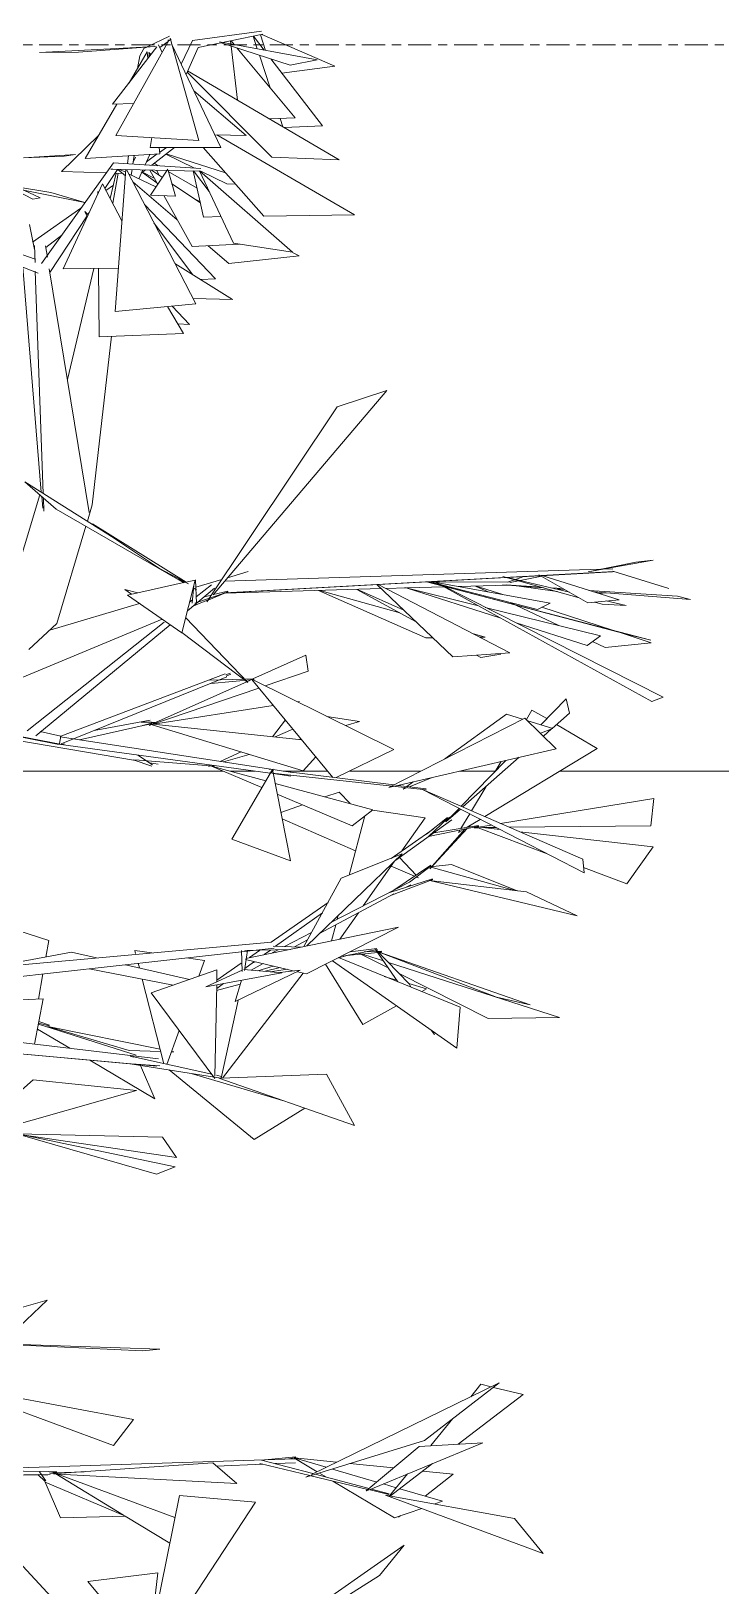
# Model space of a CAD drawing. Header units: millimetres. Extents: x 78096 to 288885, y -20632 to 149556.
# Drawn here: x 252887 to 253362, y 95439 to 96509 of the extents above; entities that cross this region are included whole.
import ezdxf

# ---------------------------------------------------------------- set-up
doc = ezdxf.new("R2010")
doc.units = ezdxf.units.MM
doc.linetypes.add('Centre', pattern=[31.75, 6.35, -4.7625, 15.875, -4.7625])
for name, color, linetype, lineweight in [('A-FLOR-LEVL', 51, 'Continuous', 9), ('A-GENM', 13, 'Continuous', 9), ('G-IMPT', 8, 'Continuous', 9), ('L-PLNT', 71, 'Continuous', 9)]:
    doc.layers.add(name, color=color, linetype=linetype, lineweight=lineweight)

# ---------------------------------------------------------------- blocks, each defined once
blk = doc.blocks.new('Generic Models 4 - Generic Models 4-4427828-TOMH A-A')
at = {"layer": 'A-GENM'}
for p, q in [((27110.4, 96000), (27323.2, 96000)), ((27327.7, 96000), (27344.9, 96000)), ((27364.5, 96000), (27395.3, 96000)), ((27410.4, 96000), (27459.4, 96000)), ((27486.1, 96000), (27510.6, 96000)), ((27555.1, 96000), (35318.5, 96000))]:
    blk.add_line(p, q, dxfattribs=at)
blk = doc.blocks.new('ZZ-V - Tree Broadleaf 1 - 3dtree rotund SIMPLU-4826059-TOMH A-A')
at = {"layer": 'G-IMPT'}
for p, q in [((27270.9, 96498.5), (27286.1, 96506)), ((27302.1, 96502.9), (27349.5, 96509.4)), ((27305.9, 96498), (27350.6, 96507.2)), ((27346.6, 96497.2), (27343.8, 96505.8)), ((27351.4, 96496.3), (27344, 96505.9)), ((27352.4, 96496.1), (27348.9, 96506.9)), ((27400.1, 96485.3), (27349.8, 96507.1)), ((27196.7, 96494.6), (27276.5, 96498.8)), ((27196.7, 96494.6), (27223.6, 96494.8)), ((27223.6, 96494.8), (27275.9, 96498.7)), ((27277.5, 96498.5), (27247, 96459)), ((27249.3, 96437.6), (27285.9, 96503.4)), ((27270.8, 96495), (27258.5, 96473.8)), ((27268.6, 96497.3), (27265.8, 96492.3)), ((27268.6, 96497.3), (27270.6, 96498.3)), ((27271.4, 96490.5), (27270.8, 96495)), ((27273.5, 96493.3), (27271.9, 96494.6)), ((27271.9, 96494.6), (27272.4, 96491.8)), ((27281.1, 96494.7), (27278.7, 96500)), ((27279.6, 96498), (27285.2, 96502.2)), ((27285.4, 96503.3), (27285.2, 96502.1)), ((27285.4, 96502.4), (27287.4, 96503.9)), ((27306.5, 96434), (27286.6, 96504.6)), ((27321.5, 96429.3), (27287.9, 96500.2)), ((27302.1, 96502.9), (27294.2, 96486.7)), ((27305.9, 96498), (27297.6, 96479.6)), ((27387.8, 96489.6), (27320.7, 96501.9)), ((27369.2, 96486), (27321.8, 96501.3)), ((27328.5, 96500.5), (27328.2, 96502.6)), ((27330.7, 96500.1), (27328.6, 96502.7)), ((27333, 96461.8), (27328.7, 96499)), ((27372.7, 96449.6), (27332.6, 96497.8)), ((27265.8, 96492.3), (27264.2, 96483.7)), ((27272, 96492.3), (27271.9, 96491.1)), ((27272, 96492.3), (27273.6, 96493.5)), ((27355.5, 96470.3), (27348.1, 96492.8)), ((27391.6, 96444.2), (27356.1, 96490.2)), ((27400.1, 96485.3), (27363.5, 96480.5)), ((27387.8, 96489.6), (27369.2, 96486)), ((27356.7, 96422.6), (27298.3, 96481)), ((27298.7, 96482), (27403, 96420.7)), ((27339.1, 96437.6), (27303, 96468.2)), ((27249.9, 96459.1), (27228.1, 96421.6)), ((27261.5, 96459.6), (27247, 96459)), ((27372.7, 96449.6), (27355, 96448.9)), ((27364.3, 96443.4), (27362.4, 96449.2)), ((27391.6, 96444.2), (27365.1, 96443)), ((27237.2, 96437.2), (27211.9, 96412.8)), ((27249.3, 96437.6), (27306.5, 96434)), ((27274.1, 96436.1), (27272.9, 96429.2)), ((27339.1, 96437.6), (27317.4, 96438)), ((27413.7, 96382.8), (27318.7, 96438)), ((27005.8, 96419.6), (27193.6, 96352.3)), ((27221.5, 96424.4), (27185.6, 96422.2)), ((27185.6, 96422.2), (27213.7, 96423.2)), ((27221.5, 96424.4), (27213.7, 96423.2)), ((27279.5, 96424.9), (27228.1, 96421.6)), ((27257.3, 96418.2), (27258, 96423.5)), ((27261.9, 96423.8), (27261, 96417.9)), ((27262.9, 96422.7), (27261.2, 96419.2)), ((27272.6, 96424.4), (27269.4, 96417.4)), ((27277.8, 96424.8), (27270.4, 96419.5)), ((27321.5, 96429.3), (27272.9, 96429.2)), ((27289.7, 96429.3), (27274, 96417)), ((27279.5, 96424.9), (27279, 96429.2)), ((27284.1, 96429.2), (27279.4, 96425.9)), ((27303.4, 96415.1), (27283.8, 96424.6)), ((27324.8, 96411.8), (27283.9, 96424.8)), ((27351.2, 96381.9), (27309.3, 96429.3)), ((27356.7, 96422.6), (27403, 96420.7)), ((27247.6, 96418.8), (27198.1, 96349.5)), ((27242.6, 96411.8), (27211.9, 96412.8)), ((27250.4, 96414.2), (27241.7, 96401)), ((27245.4, 96394.1), (27249.5, 96411.6)), ((27245.7, 96414.4), (27247.1, 96414.4)), ((27245.7, 96414.4), (27306.7, 96413)), ((27250.9, 96411.5), (27247.1, 96390.9)), ((27247.6, 96418.8), (27307.7, 96414.8)), ((27254, 96411.4), (27248.7, 96411.6)), ((27256.2, 96414.1), (27248.8, 96316.3)), ((27250.7, 96414.2), (27255.9, 96409.8)), ((27256.1, 96412.2), (27251.8, 96414.2)), ((27304.3, 96321.7), (27256.5, 96414.1)), ((27276.9, 96402.1), (27258, 96411.2)), ((27260.5, 96414), (27259.9, 96410.3)), ((27267.8, 96413.9), (27265.1, 96407.8)), ((27269.8, 96413.8), (27266.8, 96411.5)), ((27277.5, 96404.9), (27267.6, 96412.1)), ((27267.7, 96412.2), (27275.3, 96408.3)), ((27272.6, 96413.7), (27278.1, 96403.9)), ((27273.2, 96396.5), (27285, 96414.3)), ((27281.3, 96408.7), (27273.8, 96413.7)), ((27278.4, 96416.7), (27275.7, 96418.4)), ((27279.1, 96410.2), (27277.2, 96413.6)), ((27290.3, 96395.8), (27285.2, 96413.5)), ((27305.2, 96401.2), (27285.4, 96412.7)), ((27302.6, 96413.1), (27309.6, 96381.3)), ((27313.5, 96399), (27302.7, 96413.1)), ((27330.3, 96363.3), (27306.8, 96413.1)), ((27371, 96357.1), (27306.8, 96413.1)), ((27325.7, 96404.2), (27307.7, 96413)), ((27175.9, 96402.1), (27192.1, 96393.8)), ((27197.1, 96394.5), (27178.9, 96403)), ((27204.5, 96398.2), (27180.8, 96402.1)), ((27228, 96391.3), (27185.7, 96399.9)), ((27228, 96391.4), (27204.5, 96398.2)), ((27240, 96404.2), (27213, 96345.8)), ((27236.9, 96398.9), (27236.9, 96397.5)), ((27253.5, 96378.8), (27240, 96404.2)), ((27247.6, 96403.4), (27242.4, 96399.7)), ((27260.9, 96405.6), (27291.6, 96379.5)), ((27307.5, 96391.1), (27287.9, 96404.3)), ((27331.6, 96404), (27325.7, 96404.2)), ((27225.2, 96387.5), (27191.8, 96364)), ((27197.1, 96394.5), (27192.1, 96393.8)), ((27268.9, 96390.1), (27318, 96338.8)), ((27273.2, 96396.5), (27290.3, 96395.8)), ((27282.4, 96396.2), (27301.9, 96361)), ((27302, 96394.7), (27307.2, 96392.1)), ((27101.4, 96379.8), (27195.8, 96342.7)), ((27229.4, 96382.3), (27203.8, 96343.3)), ((27229.6, 96381.8), (27227.9, 96385.2)), ((27230.1, 96382.8), (27227.9, 96385.2)), ((27230.9, 96384.5), (27230, 96383.1)), ((27302, 96341.9), (27275.5, 96377.3)), ((27321.7, 96381.7), (27309.6, 96381.3)), ((27413.7, 96382.8), (27351.2, 96381.9)), ((27189.9, 96376.3), (27193.3, 96359)), ((27212, 96369), (27201, 96360.4)), ((27193.2, 96361.7), (27193.6, 96350.2)), ((27200.8, 96361.5), (27202.1, 96353.8)), ((27334.4, 96362.7), (27301.9, 96361)), ((27312.8, 96361.6), (27327, 96349.5)), ((27330.3, 96363.3), (27371, 96357.1)), ((27375.6, 96354.8), (27371, 96357)), ((27185.1, 96346.9), (27197.9, 96192)), ((27203.4, 96345.8), (27231, 96178.1)), ((27251, 96346.2), (27213, 96345.8)), ((27215.9, 96269.6), (27234, 96346)), ((27237.4, 96346), (27237.8, 96299)), ((27289.9, 96349.5), (27329.6, 96324.6)), ((27375.6, 96354.8), (27327, 96349.5)), ((27193.8, 96344.1), (27199.3, 96191.1)), ((27307.5, 96338.4), (27318, 96338.8)), ((27302.4, 96325.4), (27329.6, 96324.6)), ((27304.3, 96321.7), (27248.8, 96316.3)), ((27295.9, 96301.3), (27284.8, 96319.8)), ((27299.9, 96307.4), (27288.1, 96320.1)), ((27292, 96307.8), (27299.9, 96307.4)), ((27233, 96183.2), (27246.3, 96299.3)), ((27295.9, 96301.3), (27237.8, 96299)), ((27435.8, 96261.9), (27316.2, 96121.4)), ((27401.6, 96250.7), (27435.8, 96261.9)), ((27401.6, 96250.7), (27312, 96116.5)), ((27186.6, 96199.1), (27208.1, 96180.4)), ((27186.6, 96199.1), (27248.1, 96160.4)), ((27175.9, 96120), (27197, 96190.1)), ((27198.2, 96189), (27198.9, 96181)), ((27199.4, 96188), (27199.7, 96178.9)), ((27208.1, 96180.4), (27296.1, 96129.7)), ((27229.7, 96172), (27233, 96183.2)), ((27208.6, 96101.7), (27228.6, 96168.6)), ((27279.4, 96139.5), (27233.3, 96170.3)), ((27297.8, 96130.1), (27233.3, 96170.3)), ((27574.5, 96137.2), (27607.3, 96143.9)), ((27619.3, 96145.3), (27575.8, 96137.4)), ((27619.3, 96145.3), (27607.3, 96143.9)), ((27279.4, 96139.5), (27299.3, 96128.8)), ((27292.6, 96132.4), (27296.6, 96129.9)), ((27294.7, 96095.2), (27303.9, 96131.5)), ((27297.4, 96130), (27303.9, 96131.5)), ((27304.1, 96131.6), (27304.8, 96115.7)), ((27322.3, 96132), (27304.3, 96126.7)), ((27583, 96138.9), (27324, 96130.7)), ((27592.1, 96137.3), (27324.3, 96122.6)), ((27324.8, 96122.8), (27592.1, 96137.3)), ((27518.4, 96133.3), (27325.7, 96122.8)), ((27340.3, 96137.3), (27326.1, 96133.1)), ((27463.5, 96130.2), (27473.5, 96127.7)), ((27464, 96130.2), (27466, 96130.2)), ((27539.6, 96111.3), (27465.6, 96130.3)), ((27468.8, 96130.1), (27467, 96130.4)), ((27467.9, 96130.2), (27520.8, 96130.1)), ((27470.3, 96129.5), (27468.5, 96130.5)), ((27471.8, 96128.9), (27468.6, 96130.5)), ((27515.7, 96134), (27568.4, 96119.3)), ((27541.8, 96134.5), (27518.6, 96133.3)), ((27561.7, 96123.1), (27518.8, 96133.3)), ((27523.9, 96131.7), (27519, 96130.1)), ((27520.9, 96129.9), (27526.6, 96131)), ((27530.3, 96133.9), (27524.5, 96131.9)), ((27527.6, 96131.2), (27542.6, 96134.1)), ((27574.3, 96115.9), (27540.6, 96135.2)), ((27591.4, 96137.2), (27542.2, 96134.5)), ((27595.9, 96117.9), (27542.6, 96134.6)), ((27543.5, 96134.3), (27545.9, 96134.7)), ((27591.6, 96139.2), (27584.8, 96139)), ((27626.4, 96126.9), (27591.5, 96137.7)), ((27630.2, 96125.7), (27591.5, 96137.7)), ((27264.3, 96122.6), (27255.4, 96125.1)), ((27260, 96121.7), (27255.4, 96125.1)), ((27257.2, 96121), (27297.1, 96130)), ((27257.2, 96121), (27294.7, 96095.2)), ((27317.3, 96126), (27298.5, 96110.4)), ((27303, 96128), (27301.8, 96115.7)), ((27302.5, 96126.1), (27304.8, 96124.7)), ((27302.5, 96126), (27304.8, 96124.7)), ((27315.2, 96128.3), (27304.6, 96119.9)), ((27315.1, 96121.2), (27310, 96120)), ((27324.7, 96122.7), (27313.2, 96117.9)), ((27326.6, 96123.3), (27313.8, 96119.1)), ((27326.4, 96123.9), (27316.5, 96121.5)), ((27432, 96125.6), (27324.5, 96122.5)), ((27462.8, 96091.7), (27388.8, 96124.3)), ((27444.8, 96108.9), (27389.8, 96124.4)), ((27456, 96102.7), (27415.3, 96125.1)), ((27447.7, 96110.7), (27415.7, 96125.1)), ((27429, 96128.4), (27481.3, 96078.7)), ((27520.5, 96081.5), (27430, 96128.5)), ((27449.5, 96126.1), (27435.4, 96125.7)), ((27498.2, 96114.1), (27448.3, 96126.4)), ((27513.7, 96105.6), (27449.1, 96126.1)), ((27475.2, 96126.8), (27449.9, 96126.1)), ((27473.8, 96127.6), (27464.2, 96130.1)), ((27548.3, 96115.6), (27469.8, 96129.9)), ((27618.3, 96048), (27472, 96128.6)), ((27626.3, 96050.8), (27472.3, 96128.6)), ((27475, 96127.3), (27617.8, 96090.2)), ((27599, 96094.8), (27475.1, 96127.2)), ((27478.9, 96126.9), (27475.9, 96126.8)), ((27519.1, 96128), (27485.2, 96127.1)), ((27505.6, 96123.4), (27497, 96127.4)), ((27497.5, 96127.4), (27515.8, 96121.5)), ((27544, 96126.1), (27515.6, 96128.3)), ((27519.8, 96128.1), (27518.1, 96128.2)), ((27542.2, 96126.6), (27519.9, 96128.1)), ((27521.6, 96128.1), (27520.1, 96128.1)), ((27535.6, 96127), (27521.6, 96128.1)), ((27553.1, 96123.6), (27523.9, 96127.7)), ((27557.4, 96125.6), (27548.8, 96126.2)), ((27558.5, 96125), (27551.6, 96125.5)), ((27636.1, 96120.4), (27575, 96124.4)), ((27644.9, 96118.2), (27578.3, 96123.4)), ((27586.7, 96122.8), (27582, 96122.3)), ((27626.4, 96126.9), (27630.2, 96125.7)), ((27644.9, 96118.2), (27636.1, 96120.4)), ((27265.5, 96115.3), (27203.7, 96097.1)), ((27302, 96117.9), (27300, 96116.3)), ((27312.8, 96117.8), (27301.9, 96113.2)), ((27313.7, 96119), (27303.6, 96115.7)), ((27314.3, 96119.3), (27312, 96116.5)), ((27583, 96093.1), (27503.7, 96112.7)), ((27524.3, 96114.4), (27520.9, 96116.1)), ((27554.3, 96100.2), (27524.8, 96114.2)), ((27539.6, 96111.3), (27548.3, 96115.6)), ((27542.6, 96112.8), (27591.2, 96097.1)), ((27574.3, 96115.9), (27595.9, 96117.9)), ((27578.9, 96116.3), (27584.2, 96114.9)), ((27600.7, 96113.9), (27584.2, 96114.9)), ((27600.7, 96113.9), (27587, 96117.1)), ((27281.1, 96104.6), (27145.7, 96048.1)), ((27282.6, 96102.5), (27188.3, 96027.8)), ((27189.4, 96083.7), (27208.6, 96101.7)), ((27286.7, 96100.7), (27194.1, 96024.2)), ((27297.3, 96105.8), (27340.1, 96061.1)), ((27573.9, 96086.5), (27525, 96102)), ((27340.1, 96061.1), (27294.7, 96095.4)), ((27467.5, 96091.8), (27462.8, 96091.7)), ((27503.5, 96092.3), (27494.9, 96094.8)), ((27503.5, 96092.3), (27499.7, 96092.3)), ((27583, 96093.1), (27573.9, 96086.5)), ((27586.2, 96085), (27577.6, 96089.2)), ((27586.2, 96085), (27617.9, 96088.4)), ((27594.5, 96096), (27617.9, 96088.4)), ((27599, 96094.8), (27617.8, 96090.2)), ((27380, 96079.9), (27343.6, 96063.5)), ((27380, 96079.9), (27381.7, 96068.7)), ((27520.5, 96081.5), (27481.3, 96078.7)), ((27500.6, 96078.2), (27497.6, 96079.9)), ((27514.3, 96080.6), (27500.6, 96078.2)), ((27324.5, 96067), (27211.4, 96024)), ((27328.1, 96067.4), (27324.9, 96066.3)), ((27328.4, 96066.8), (27325.3, 96065.4)), ((27352.2, 96058.6), (27381.7, 96068.7)), ((27325.6, 96064.8), (27211.7, 96018.8)), ((27274.1, 96032.1), (27347.7, 96057.1)), ((27341.9, 96062.7), (27274.5, 96032.5)), ((27337.2, 96063.3), (27313.6, 96062.5)), ((27344.5, 96063), (27314.7, 96060.3)), ((27344.3, 96063.5), (27338, 96063.3)), ((27342.8, 96063), (27398.8, 95995.7)), ((27440.7, 96014.9), (27343.3, 96063)), ((27357.7, 96045.2), (27275.3, 96032.4)), ((27375.7, 96048), (27374.3, 96047.7)), ((27559.4, 96049.8), (27541.9, 96031.9)), ((27561.7, 96039.9), (27559.4, 96049.8)), ((27626.3, 96050.8), (27618.3, 96048)), ((27124.2, 96035.5), (27208.8, 96018.5)), ((27124.2, 96035.5), (27212.1, 96018.2)), ((27272.8, 96035), (27234.3, 96027.9)), ((27366, 96035.2), (27357.2, 96023.7)), ((27417, 96034.1), (27394.5, 96037.7)), ((27417, 96034.1), (27407.7, 96031.3)), ((27531, 96036.5), (27437.2, 95988.7)), ((27518.2, 96039.1), (27475.9, 96008.4)), ((27529.4, 96035.7), (27518.2, 96039.1)), ((27531, 96036.5), (27552.6, 96015.4)), ((27535.8, 96042), (27532, 96035.6)), ((27550.1, 96029.4), (27532.9, 96034.6)), ((27546, 96036.1), (27535.8, 96042)), ((27561.7, 96039.9), (27549.8, 96029.4)), ((27262.9, 96007.4), (27115.7, 96032.3)), ((27130.9, 96033.4), (27212.1, 96018.2)), ((27197.2, 96027.3), (27211.4, 96024)), ((27211.4, 96024), (27210.5, 96024.2)), ((27211.4, 96024), (27210.5, 96019)), ((27356.1, 96001.3), (27211, 96023.5)), ((27272.2, 96032.3), (27224.3, 96021.5)), ((27273.9, 96033.6), (27266.7, 96033.6)), ((27266.7, 96033.6), (27268.3, 96033.6)), ((27274.1, 96033.1), (27267.6, 96031.3)), ((27273, 96032.3), (27268, 96031.3)), ((27271.9, 96032.6), (27378.3, 96000.1)), ((27274.5, 96032.4), (27272.1, 96032.7)), ((27273.7, 96032.1), (27272.3, 96031.5)), ((27272.3, 96031.5), (27274, 96032)), ((27273.5, 96033.5), (27276, 96033.5)), ((27377.3, 96021.6), (27275, 96032.4)), ((27371.2, 96028.9), (27359, 96023.5)), ((27550.1, 96029.4), (27541.8, 96026)), ((27549.4, 96029.1), (27543.7, 96024.1)), ((27580.8, 96015.5), (27552.8, 96032.1)), ((27208.8, 96018.5), (27212.1, 96018.2)), ((27355.6, 95998.5), (27209.8, 96018.5)), ((27212.1, 96018.2), (27213.9, 96018.8)), ((27335.6, 96013.2), (27321, 96006.7)), ((27376.9, 96022.1), (27375.7, 96021.8)), ((27440.7, 96014.9), (27401.1, 95995.5)), ((27552.6, 96015.4), (27441.3, 95989.6)), ((27580.8, 96015.5), (27503.3, 95968.7)), ((27274.1, 96003.5), (27261.3, 96007.8)), ((27317.2, 96003.4), (27262.4, 96007.8)), ((27274.6, 96004.4), (27264.4, 96011)), ((27278.4, 96004.8), (27272.5, 96005.8)), ((27314.2, 96003.7), (27313, 96003.1)), ((27314.7, 96003.6), (27313, 96003.1)), ((27352.5, 95993.3), (27315.2, 96003.4)), ((27349.9, 95988.7), (27315.2, 96003.4)), ((27341.1, 96011.5), (27323.5, 96006.3)), ((27387.1, 96009.9), (27378.3, 96000.1)), ((27517.9, 96007.3), (27487, 95975.8)), ((27527.1, 96009.5), (27488.2, 95975.3)), ((27514.6, 96006.6), (27510.5, 95999.7)), ((27357.1, 96001.1), (27329.1, 95953.1)), ((27462.9, 95987.2), (27354.8, 95998.9)), ((27357.5, 96001.4), (27354.9, 96001.2)), ((27357.8, 96000.8), (27356.2, 95998.9)), ((27369.5, 95938.2), (27357.1, 96001.1)), ((27371, 95999), (27357.3, 96001.1)), ((27369.8, 95996.6), (27357.6, 95998.3)), ((27426.3, 95973.3), (27359, 95991.5)), ((27364.4, 96000), (27440.8, 95990.5)), ((27454.1, 95992.6), (27449.7, 95989.4)), ((27467, 95995.6), (27451.9, 95989.5)), ((27412, 95962.4), (27360.4, 95984.2)), ((27403.1, 95985.6), (27393.3, 95982.2)), ((27403.1, 95985.6), (27410.6, 95977.6)), ((27441.1, 95989.6), (27437.2, 95988.7)), ((27443.6, 95990.2), (27463, 95987.8)), ((27448.8, 95988.8), (27447.1, 95987.5)), ((27449.9, 95988.6), (27447.1, 95987.5)), ((27570.8, 95939.4), (27460.4, 95987.3)), ((27571.8, 95930), (27460.4, 95987.3)), ((27504.3, 95989.4), (27494.2, 95972.7)), ((27514.2, 95964), (27619.7, 95981.1)), ((27617.8, 95962.4), (27619.7, 95981.1)), ((27377.9, 95976.8), (27362.9, 95971.6)), ((27426.3, 95973.3), (27412, 95962.4)), ((27462.3, 95967.9), (27425.9, 95973)), ((27485.6, 95974.3), (27476.6, 95965.1)), ((27486.6, 95973.9), (27476.6, 95965.1)), ((27493, 95970.6), (27486.9, 95960.5)), ((27363.8, 95967.1), (27414.4, 95945.2)), ((27420.8, 95969.1), (27409.9, 95928.4)), ((27467.7, 95960.1), (27438.8, 95939.9)), ((27480.7, 95966.4), (27442.1, 95938.7)), ((27462.3, 95967.9), (27446.3, 95945.2)), ((27477.6, 95968), (27463.3, 95956.6)), ((27477.8, 95967.6), (27464.4, 95954.7)), ((27499.2, 95962), (27464.6, 95954.9)), ((27491.3, 95960.4), (27465.6, 95932.7)), ((27489.7, 95960.1), (27465.6, 95932.7)), ((27499.1, 95962.5), (27468.2, 95957.4)), ((27479.2, 95968.2), (27476.5, 95966.3)), ((27486.2, 95959.4), (27485.3, 95957.8)), ((27487.7, 95959.2), (27485.3, 95957.8)), ((27500.2, 95966.8), (27491.1, 95961.3)), ((27493.4, 95962.7), (27492.2, 95961.4)), ((27496, 95961), (27507.8, 95962.9)), ((27498.8, 95961), (27496, 95961)), ((27496.9, 95961.7), (27498.9, 95961.5)), ((27546.4, 95943), (27498.7, 95961)), ((27499.7, 95961.4), (27513.9, 95959.8)), ((27511.2, 95961.2), (27502.5, 95961.1)), ((27617.8, 95962.4), (27520.4, 95961.3)), ((27369.5, 95938.2), (27329.1, 95953.1)), ((27527.4, 95958.2), (27619.3, 95947.8)), ((27446.5, 95943), (27380.7, 95879.7)), ((27446.5, 95943), (27404.5, 95926.2)), ((27441.2, 95937.9), (27419.7, 95907.3)), ((27444.7, 95940.6), (27456.1, 95928.4)), ((27570.8, 95939.4), (27571.8, 95930)), ((27601.1, 95922.4), (27619.3, 95947.8)), ((27438.9, 95934.6), (27455, 95927.7)), ((27466.2, 95935.2), (27440.6, 95918.1)), ((27466.5, 95934.7), (27451.4, 95923.5)), ((27456.3, 95927.1), (27457.8, 95926.5)), ((27465.6, 95934.1), (27524, 95917.8)), ((27480.4, 95935.7), (27465.7, 95934.1)), ((27480.4, 95935.7), (27525.6, 95917.6)), ((27601.1, 95922.4), (27571.4, 95933.6)), ((27404.5, 95926.2), (27378.8, 95879.3)), ((27451.4, 95923.6), (27397.4, 95895.7)), ((27467.4, 95925.8), (27438, 95916.4)), ((27467.6, 95925.3), (27439.1, 95914.6)), ((27452.5, 95921.8), (27448.8, 95919.8)), ((27465.3, 95924.7), (27532, 95916.8)), ((27567, 95900.3), (27465.4, 95924.7)), ((27567, 95900.3), (27532, 95916.8)), ((27395.4, 95909.5), (27356.2, 95882.2)), ((27440.8, 95915.6), (27389.5, 95888.2)), ((27203, 95883.3), (27158, 95898)), ((27391.5, 95902.5), (27359.3, 95879.4)), ((27402.4, 95900.6), (27401.7, 95898)), ((27416.4, 95902.5), (27403.6, 95884.4)), ((27444, 95892.6), (27338.7, 95871.1)), ((27384, 95888.8), (27365.4, 95879.2)), ((27444, 95892.6), (27380.6, 95860.5)), ((27400.7, 95894.2), (27397.8, 95883.2)), ((27129.7, 95858.7), (27218.7, 95875.3)), ((27356.4, 95882.2), (27171.7, 95865.6)), ((27358.2, 95878.2), (27173.5, 95857.5)), ((27203, 95883.3), (27201, 95872)), ((27218.7, 95875.3), (27235.9, 95871.4)), ((27274.1, 95874.8), (27262.4, 95876.5)), ((27262.4, 95876.5), (27262.9, 95874.5)), ((27336.2, 95862), (27335.7, 95876.4)), ((27337.9, 95862.7), (27340, 95876.4)), ((27369.5, 95877.2), (27338.1, 95876.4)), ((27348.3, 95876.6), (27341.2, 95871.6)), ((27355.7, 95876.8), (27351.4, 95873.7)), ((27361, 95877), (27356.9, 95874.9)), ((27376.7, 95878.9), (27357.6, 95879.5)), ((27381.2, 95883.8), (27372.4, 95879)), ((27402.7, 95871.5), (27410.1, 95873.5)), ((27429.4, 95877.3), (27405.9, 95872.7)), ((27417.9, 95874), (27408, 95873)), ((27429.1, 95877.9), (27410.6, 95875.7)), ((27433.6, 95869.3), (27416.1, 95874.9)), ((27416.1, 95874.9), (27436.8, 95864.5)), ((27429.5, 95875.2), (27418.7, 95874.1)), ((27420.3, 95875.5), (27428.9, 95875.9)), ((27451.4, 95853.4), (27428, 95877.4)), ((27443.5, 95854.9), (27428.1, 95877.2)), ((27429.5, 95875.9), (27432.2, 95876)), ((27432.4, 95875.5), (27430.6, 95875.3)), ((27511.5, 95844.5), (27430.6, 95875.3)), ((27430.6, 95875.3), (27534.5, 95839.2)), ((27231, 95864), (27288.8, 95852.6)), ((27255.9, 95866.7), (27300.1, 95856.6)), ((27264.7, 95867.7), (27265.5, 95864.5)), ((27273.6, 95847.3), (27318.9, 95863.2)), ((27310.4, 95869.7), (27297.9, 95871.5)), ((27310.4, 95869.7), (27306.4, 95858.8)), ((27311.3, 95851.4), (27336.2, 95862.9)), ((27318.9, 95863.2), (27318.7, 95854.9)), ((27335.5, 95867.7), (27318.8, 95856)), ((27376.2, 95862.9), (27331.4, 95841.5)), ((27363.6, 95861.2), (27337.4, 95863.5)), ((27344.1, 95868.5), (27338.1, 95864.2)), ((27338.6, 95870.3), (27372.3, 95862.4)), ((27350.7, 95867.5), (27342.4, 95863)), ((27345.2, 95868.8), (27342.7, 95867.5)), ((27357.7, 95865.8), (27347.1, 95862.6)), ((27352.2, 95862.2), (27362.5, 95864.7)), ((27355.6, 95861.9), (27367.4, 95863.6)), ((27376.2, 95862.9), (27362.2, 95861.3)), ((27419.3, 95825.5), (27393.6, 95867)), ((27484.1, 95809.3), (27398.4, 95869.5)), ((27402.6, 95871.6), (27486.4, 95837.5)), ((27554.8, 95830.4), (27437, 95868.2)), ((27199, 95860.4), (27196.1, 95843)), ((27267.5, 95856.8), (27282.4, 95798.6)), ((27311.3, 95851.4), (27363.6, 95861.2)), ((27318.7, 95852.8), (27317.4, 95790)), ((27318.6, 95848.9), (27334.9, 95853.3)), ((27323.4, 95853.7), (27318.7, 95850.3)), ((27378.3, 95861), (27322.8, 95788.7)), ((27335.7, 95856), (27331.4, 95841.5)), ((27374.3, 95861.9), (27380.6, 95860.5)), ((27434.1, 95858.7), (27442.6, 95856.2)), ((27444.3, 95860.7), (27505.6, 95829.8)), ((27451.1, 95853.7), (27463.3, 95850.1)), ((27451.4, 95853.4), (27452.5, 95851.3)), ((27199.3, 95843.2), (27122.2, 95840.1)), ((27199.3, 95843.2), (27193.3, 95812.1)), ((27273.6, 95847.3), (27317.4, 95788.5)), ((27333.6, 95842.2), (27321.9, 95788.7)), ((27459.9, 95848.2), (27463.3, 95850.1)), ((27511.5, 95844.5), (27534.5, 95839.2)), ((27419.3, 95825.5), (27442.5, 95838.5)), ((27484.1, 95809.3), (27486.4, 95837.5)), ((27217.5, 95809.2), (27195.3, 95822.4)), ((27196, 95825.9), (27263.3, 95804.4)), ((27203.3, 95824.6), (27196.1, 95826.6)), ((27203.6, 95825.2), (27196.3, 95827.6)), ((27258.5, 95807.7), (27202.4, 95824.1)), ((27202.4, 95824.1), (27279.8, 95808.6)), ((27292.8, 95821.5), (27284.3, 95798.1)), ((27468.6, 95818.6), (27466.4, 95821.7)), ((27467.3, 95821.1), (27468.6, 95818.6)), ((27554.8, 95830.4), (27505.6, 95829.8)), ((27278.7, 95802), (27130.2, 95819.5)), ((27152.5, 95808.3), (27277.6, 95796.8)), ((27259, 95798.5), (27152.6, 95808.3)), ((27277.6, 95796.8), (27153, 95808.1)), ((27276.2, 95774.3), (27231.3, 95801)), ((27279.6, 95797.2), (27256.7, 95798.8)), ((27258.5, 95807.7), (27280.2, 95807.1)), ((27261.7, 95803.1), (27259.2, 95803.7)), ((27321.6, 95788.6), (27259.2, 95798.5)), ((27315.3, 95791.3), (27259.4, 95803.7)), ((27287.5, 95807.1), (27289.1, 95806.8)), ((27287.5, 95806.8), (27289.1, 95806.8)), ((27276.2, 95774.3), (27266.3, 95797.4)), ((27344.6, 95746.5), (27285.9, 95794.3)), ((27365.7, 95772.8), (27301.2, 95791.8)), ((27322.1, 95789.8), (27318.5, 95790.6)), ((27413.7, 95756.1), (27320.2, 95788.6)), ((27394.4, 95791.4), (27321.8, 95788.7)), ((27394.4, 95791.4), (27413.7, 95756.1)), ((27192.4, 95787.6), (27149.6, 95750)), ((27263.5, 95780.1), (27158.3, 95750.4)), ((27263.5, 95780.1), (27192.4, 95787.6)), ((27379.4, 95768), (27344.6, 95746.5)), ((27179.4, 95750.7), (27290.2, 95727.6)), ((27281.4, 95748), (27181.2, 95750.3)), ((27277.3, 95722.6), (27181.8, 95750)), ((27184.7, 95749.6), (27291.1, 95734)), ((27281.4, 95748), (27291.1, 95734)), ((27277.3, 95722.6), (27290.2, 95727.6)), ((27201.9, 95635.9), (27138.5, 95575.4)), ((27201.9, 95635.9), (27158.9, 95623.5)), ((27279.5, 95602), (27170.3, 95605.8)), ((27170.1, 95605.6), (27267.6, 95601)), ((27279.5, 95602), (27267.6, 95601)), ((27247.6, 95535.7), (27138.9, 95576.1)), ((27261.4, 95553.6), (27139.9, 95576.3)), ((27513.3, 95578.9), (27384.1, 95515.9)), ((27513.3, 95578.9), (27461.8, 95539.2)), ((27500.7, 95577.9), (27493.7, 95569.3)), ((27500.7, 95577.9), (27507.7, 95576.2)), ((27509.3, 95575.8), (27529.7, 95570.9)), ((27484.9, 95536.7), (27529.7, 95570.9)), ((27247.6, 95535.7), (27261.4, 95553.6)), ((27481.3, 95554.3), (27466.1, 95535.7)), ((27380.2, 95514), (27461.8, 95539.2)), ((27458.1, 95535.2), (27421.7, 95504.5)), ((27502, 95537.6), (27424.3, 95505.5)), ((27458.1, 95535.2), (27502, 95537.6)), ((27139.6, 95518.9), (27372.7, 95526.7)), ((27316, 95523.8), (27208.4, 95516.4)), ((27316, 95523.8), (27332.5, 95509.7)), ((27318.6, 95521.6), (27350.5, 95522.9)), ((27382.9, 95515.1), (27348.4, 95523.4)), ((27384.9, 95516.4), (27349.5, 95525.7)), ((27373.3, 95528), (27351.9, 95526)), ((27358.7, 95523.3), (27373, 95523.9)), ((27372.2, 95527.2), (27368.5, 95526.6)), ((27387.9, 95517.7), (27371.8, 95527.3)), ((27376.3, 95524.8), (27372.1, 95527.2)), ((27372.2, 95527.2), (27401.3, 95524.3)), ((27373.5, 95527.4), (27372.3, 95527.2)), ((27373.1, 95527), (27394.2, 95520.8)), ((27410.5, 95523.3), (27440.4, 95520.3)), ((27438.3, 95501.1), (27467.4, 95523.3)), ((27136.3, 95514.7), (27204.1, 95515.9)), ((27195.8, 95515.6), (27136.3, 95514.7)), ((27203.2, 95517.9), (27137.9, 95518.9)), ((27204.1, 95515.9), (27139.4, 95514.6)), ((27200.7, 95511), (27195.6, 95515.8)), ((27201, 95511.4), (27196.8, 95517.7)), ((27202.5, 95515.7), (27198, 95515.7)), ((27211.2, 95486), (27200.6, 95510.5)), ((27256, 95487.2), (27200.6, 95510.5)), ((27208.6, 95517.7), (27203.3, 95517.7)), ((27206.7, 95516.9), (27203.8, 95516.6)), ((27205.2, 95516.8), (27206.8, 95516.8)), ((27206.2, 95517.3), (27290, 95486.3)), ((27207.6, 95516.4), (27206.4, 95516.3)), ((27206.4, 95516.3), (27208.4, 95516.2)), ((27208.7, 95517.2), (27206.9, 95517)), ((27207.2, 95516.9), (27227.5, 95517.7)), ((27254.5, 95487.8), (27207.9, 95516.2)), ((27209.2, 95516.1), (27332.5, 95509.7)), ((27382.7, 95515.2), (27380.2, 95514)), ((27422.9, 95505.5), (27383.5, 95515)), ((27423.7, 95506.2), (27386.6, 95516)), ((27394.3, 95513.9), (27389.5, 95516.8)), ((27398.4, 95519.6), (27429, 95510.6)), ((27441.2, 95486.1), (27398.7, 95511.3)), ((27450.1, 95516.2), (27437.8, 95501.2)), ((27460.7, 95518.2), (27481.5, 95516.1)), ((27462.3, 95500.9), (27481.5, 95516.1)), ((27293, 95501.3), (27272.9, 95401)), ((27293, 95501.3), (27345.5, 95496.8)), ((27423.7, 95505.3), (27421.7, 95504.5)), ((27437.2, 95502.1), (27423.5, 95505.4)), ((27437.5, 95502.6), (27425.4, 95505.8)), ((27433.5, 95509.3), (27442.3, 95506.7)), ((27543.6, 95461.5), (27435, 95501.7)), ((27435, 95501.7), (27523.9, 95485.6)), ((27444.8, 95506), (27474.3, 95497.4)), ((27345.5, 95496.8), (27276.4, 95391.5)), ((27441.2, 95486.1), (27459.9, 95492.5)), ((27469, 95495.6), (27474.3, 95497.4)), ((27160.3, 95479.5), (27266.1, 95365.8)), ((27211.2, 95486), (27256, 95487.2)), ((27286.4, 95468.5), (27255.6, 95487.2)), ((27443.9, 95486.4), (27445.2, 95487.5)), ((27543.6, 95461.5), (27523.9, 95485.6)), ((27447.9, 95467.1), (27313.9, 95373.7)), ((27430.8, 95446.3), (27447.9, 95467.1)), ((27278.1, 95448.1), (27230, 95442.1)), ((27278.1, 95448.1), (27272.6, 95398.3)), ((27430.8, 95446.3), (27315.2, 95373.3)), ((27266.3, 95398.6), (27230, 95442.1))]:
    blk.add_line(p, q, dxfattribs=at)

msp = doc.modelspace()

# ---------------------------------------------------------------- linework, layer by layer
at = {"layer": 'A-FLOR-LEVL', "linetype": 'Centre'}
msp.add_line((192334.611, 96500), (278486.268, 96500), dxfattribs=at)

# ---------------------------------------------------------------- block references
at = {"layer": 'A-GENM'}
msp.add_blockref('Generic Models 4 - Generic Models 4-4427828-TOMH A-A', (225696.455, 0), dxfattribs=at)
at = {"layer": 'L-PLNT'}
msp.add_blockref('ZZ-V - Tree Broadleaf 1 - 3dtree rotund SIMPLU-4826059-TOMH A-A', (225696.455, 0), dxfattribs=at)

doc.saveas('drawing.dxf')
